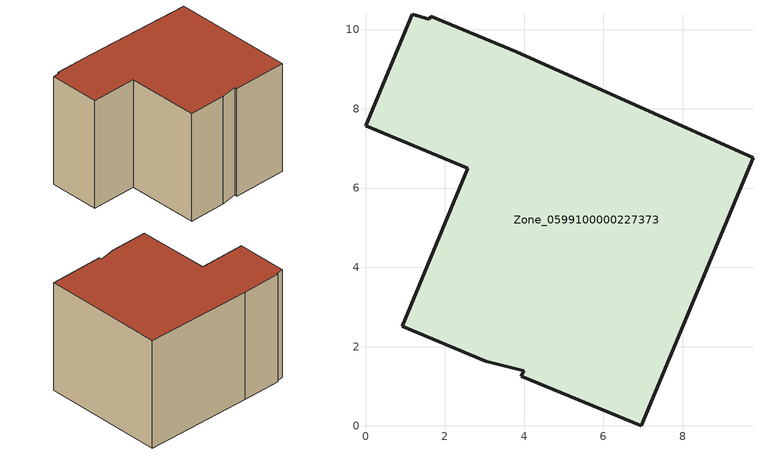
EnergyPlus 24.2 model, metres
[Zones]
Zone_0599100000227373
 floor ground (C_G): 1.18,10.39 1.61,10.26 1.65,10.34 3.81,9.43 9.77,6.76 6.96,0 3.93,1.26 3.99,1.4 3.03,1.64 0.93,2.51 2.57,6.49 0,7.57 z0
 wall outside (C_F): 9.77,6.76 3.81,9.43 1.65,10.34 1.61,10.26 1.18,10.39 0,7.57 2.57,6.49 0.93,2.51 3.03,1.64 3.99,1.4 3.93,1.26 6.96,0 9.77,6.76 z0:6.73
 roof outside (C_R): 1.61,10.26 1.18,10.39 0,7.57 2.57,6.49 0.93,2.51 3.03,1.64 3.99,1.4 3.93,1.26 6.96,0 9.77,6.76 3.81,9.43 1.65,10.34 z6.73
[BUILDING]
Pand.0599100000227373: North Axis=0; Terrain=City; Loads Convergence Tolerance Value=0.04; Temperature Convergence Tolerance Value=0.4; Solar Distribution=FullExterior; Maximum Number of Warmup Days=25; Minimum Number of Warmup Days=1
[Site:Location]
Rotterdam.The.Hague.AP_ZH_NLD Design_Conditions: Latitude=51.96; Longitude=4.45; Time Zone=1; Elevation=-4.5
[SITE:GROUNDTEMPERATURE:BUILDINGSURFACE]
18, 18, 18, 18, 18, 18, 18, 18, 18, 18, 18, 18
[MATERIAL] Thermal Absorptance=0.9; Solar Absorptance=0.7; Visible Absorptance=0.7
Name | Roughness | Thickness | Conductivity | Density | Specific Heat
G.TC.1965-1974 | MediumSmooth | 0.15 | 0.882353 | 540 | 1210
F.TC.1965-1974 | Rough | 0.3 | 0.697674 | 1920 | 840
R.TC.1965-1974 | MediumRough | 0.2 | 0.232558 | 1500 | 1000
[CONSTRUCTION]
C_G: G.TC.1965-1974
C_F: F.TC.1965-1974
C_R: R.TC.1965-1974
[ZONE]
Zone_0599100000227373: Type=1; Multiplier=1; Ceiling Height=Autocalculate; Volume=Autocalculate; Floor Area=autocalculate; Part of Total Floor Area=Yes
[ZONEINFILTRATION:DESIGNFLOWRATE]
Infil_Zone_0599100000227373: Zone or ZoneList or Space or SpaceList=Zone_0599100000227373; Schedule=AlwaysOn; Design Flow Rate Calculation Method=Flow/Area; Flow Rate per Floor Area=0.003; Constant Term Coefficient=1; Temperature Term Coefficient=0; Velocity Term Coefficient=0; Velocity Squared Term Coefficient=0
[HVACTEMPLATE:ZONE:IDEALLOADSAIRSYSTEM]
Zone_0599100000227373: Maximum Heating Supply Air Temperature=50; Minimum Cooling Supply Air Temperature=13; Maximum Heating Supply Air Humidity Ratio=0.0156; Minimum Cooling Supply Air Humidity Ratio=0.0077; Heating Limit=NoLimit; Cooling Limit=NoLimit; Dehumidification Control Type=ConstantSensibleHeatRatio; Cooling Sensible Heat Ratio=0.7; Dehumidification Setpoint=60; Humidification Control Type=None; Humidification Setpoint=30; Outdoor Air Method=None; Outdoor Air Flow Rate per Person=0.00944; Outdoor Air Flow Rate per Zone Floor Area=0; Outdoor Air Flow Rate per Zone=0; Demand Controlled Ventilation Type=None; Outdoor Air Economizer Type=NoEconomizer; Heat Recovery Type=None; Sensible Heat Recovery Effectiveness=0.7; Latent Heat Recovery Effectiveness=0.65
[ZONECONTROL:THERMOSTAT]
ThermostatControl_Zone_0599100000227373: Zone or ZoneList=Zone_0599100000227373; Control Type Schedule=DualSetpointControlType; Control 1=Thermostat_Zone_0599100000227373; Temperature Difference Between Cutout And Setpoint=0
[THERMOSTATSETPOINT:DUALSETPOINT]
Thermostat_Zone_0599100000227373: Heating Setpoint Temperature Schedule=HeatingSetpoint_Zone_0599100000227373; Cooling Setpoint Temperature Schedule=CoolingSetpoint_Zone_0599100000227373
[SCHEDULE:COMPACT]
HeatingSetpoint_Zone_0599100000227373: Through: 12/31, For: AllDays, Until: 24:00, 21
CoolingSetpoint_Zone_0599100000227373: Through: 12/31, For: AllDays, Until: 24:00, 24
DualSetpointControlType: Through: 12/31, For: AllDays, Until: 24:00, 4
AlwaysOn: Through: 12/31, For: AllDays, Until: 24:00, 1
